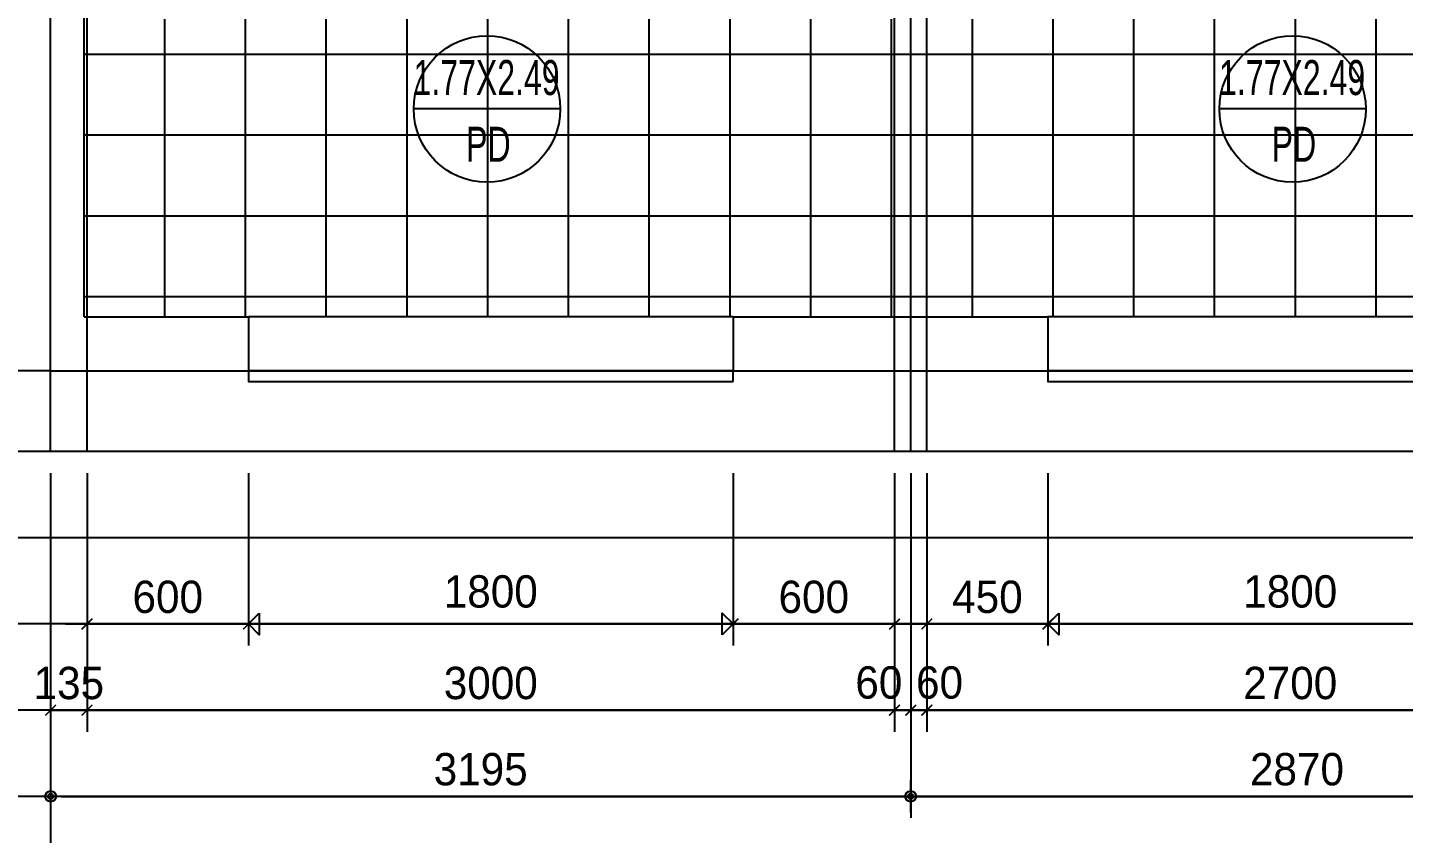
# Model space of a CAD drawing. Header units: millimetres. Extents: x -24416 to 92204, y -190080 to 23760.
# Drawn here: x 8790 to 13902, y -43693 to -40701 of the extents above; entities that cross this region are included whole.
import ezdxf
from ezdxf.enums import TextEntityAlignment as Align
from ezdxf.xclip import XClip

# ---------------------------------------------------------------- set-up
doc = ezdxf.new("R2010")
doc.units = ezdxf.units.MM
doc.header["$LTSCALE"] = 50
doc.header["$XCLIPFRAME"] = 0
doc.linetypes.add('AUDIT_D_220706163347-0', pattern=[0])
doc.linetypes.add('CEN', pattern=[62, 60, -1, 0, -1])
doc.layers.get('defpoints').update_dxf_attribs({"color": 139})
for name, color, linetype in [('A-창호부호', 4, 'Continuous'), ('AA-XXXX-DIMS', 7, 'Continuous'), ('ARDM', 7, 'Continuous'), ('CEN_CON', 1, 'CEN'), ('CEN_WALL', 12, 'CEN'), ('CONC', 2, 'Continuous'), ('DIM', 7, 'AUDIT_D_220706163347-0'), ('ELE3_CON', 7, 'Continuous'), ('X - 단위세대$0$ETC', 6, 'Continuous'), ('바닥타일', 8, 'Continuous')]:
    doc.layers.add(name, color=color, linetype=linetype)
doc.layers.add('MC', color=135, linetype='Continuous', plot=False)
doc.styles.add('HAUD01', font='Dotum.ttf')
doc.styles.add('맑은고딕', font='malgun.ttf', dxfattribs={"width": 0.9})
doc.dimstyles.new('DIM_40', dxfattribs={"dimscale": 40, "dimtxt": 3, "dimasz": 1, "dimexe": 2, "dimexo": 2, "dimgap": 1, "dimtad": 1, "dimdec": 0, "dimzin": 0, "dimdsep": 46, "dimtxsty": '맑은고딕', "dimblk1": 'DIMDOT', "dimblk2": 'DIMDOT', "dimsah": 1, "dimcen": 0.09, "dimdle": 2, "dimclrd": 7, "dimclre": 7, "dimclrt": 3, "dimadec": 0, "dimazin": 0, "dimtfac": 1, "dimtdec": 0, "dimtix": 1, "dimtmove": 2, "dimatfit": 3, "dimldrblk": 'DIMDOT', "dimfxl": 2, "dimtolj": 1, "dimtzin": 0, "dimarcsym": 0})
doc.dimstyles.new('MCDIM_40', dxfattribs={"dimscale": 40, "dimtxt": 3, "dimasz": 1, "dimexe": 2, "dimexo": 2, "dimgap": 1, "dimtad": 1, "dimdec": 0, "dimzin": 0, "dimdsep": 46, "dimtxsty": '맑은고딕', "dimblk1": 'ARCHTICK', "dimblk2": 'ARCHTICK', "dimsah": 1, "dimcen": 0.09, "dimdle": 2, "dimclrd": 7, "dimclre": 7, "dimclrt": 3, "dimadec": 0, "dimazin": 0, "dimtfac": 1, "dimtdec": 0, "dimtix": 1, "dimtmove": 2, "dimatfit": 3, "dimldrblk": 'ARCHTICK', "dimfxl": 1, "dimtolj": 1, "dimtzin": 0, "dimarcsym": 0})
doc.dimstyles.new('외부80-WIN', dxfattribs={"dimscale": 40, "dimtxt": 3, "dimasz": 1, "dimexe": 2, "dimexo": 2.5, "dimgap": 1.5, "dimtad": 1, "dimdec": 0, "dimzin": 0, "dimdsep": 46, "dimtxsty": '맑은고딕', "dimblk": 'DO2-2', "dimblk1": 'DO2-2', "dimblk2": 'DIMDOT', "dimcen": 0.09, "dimdle": 2, "dimclrd": 7, "dimclre": 7, "dimclrt": 3, "dimadec": 0, "dimazin": 0, "dimtfac": 1, "dimtdec": 0, "dimtix": 1, "dimtmove": 2, "dimatfit": 3, "dimldrblk": 'DO2-2', "dimfxl": 1, "dimtolj": 1, "dimtzin": 0, "dimarcsym": 0})

# ---------------------------------------------------------------- blocks, each defined once
blk = doc.blocks.new('A$C4D377245')
at = {"layer": 'A-창호부호'}
blk.add_line((675.4, 345), (14.6, 345), dxfattribs=at)
blk.add_circle((345, 345), 330.4, dxfattribs=at)
blk = doc.blocks.new('DIMDOT')
at = {"layer": 'AA-XXXX-DIMS'}
for p, q in [((0, -1.5), (0, 1.5)), ((-1.5, 0), (1.5, 0))]:
    blk.add_line(p, q, dxfattribs=at)
for radius in [0.5, 0.25]:
    blk.add_circle((0, 0), radius, dxfattribs=at)
blk = doc.blocks.new('*D519')
at = {"layer": 'defpoints', "color": 0, "transparency": 16777216}
for p in [(8876.2, -66035.4), (23506.2, -66035.4), (23506.2, -67635.4)]:
    blk.add_point(p, dxfattribs=at)
at = {"layer": 'DIM', "color": 7, "lineweight": -2, "transparency": 16777216}
for p, q in [((8876.2, -66115.4), (8876.2, -67715.4)), ((23506.2, -66115.4), (23506.2, -67715.4)), ((8916.2, -67635.4), (23466.2, -67635.4))]:
    blk.add_line(p, q, dxfattribs=at)
at = {"layer": 'DIM', "color": 7, "lineweight": -2, "transparency": 16777216, "xscale": 40, "yscale": 40, "zscale": 40, "rotation": 180}
blk.add_blockref('DIMDOT', (8876.2, -67635.4), dxfattribs=at)
at = {"layer": 'DIM', "color": 7, "lineweight": -2, "transparency": 16777216, "xscale": 40, "yscale": 40, "zscale": 40}
blk.add_blockref('DIMDOT', (23506.2, -67635.4), dxfattribs=at)
at = {"layer": 'DIM', "color": 3, "transparency": 16777216, "insert": (16191.2, -67535.3), "char_height": 120, "attachment_point": 5, "style": 'HAUD01'}
blk.add_mtext('\\A1;14630', dxfattribs=at)
blk = doc.blocks.new('*D520')
at = {"layer": 'defpoints', "color": 0, "transparency": 16777216}
for p in [(8876.2, -66035.4), (12071.2, -66035.4), (12071.2, -67315.4)]:
    blk.add_point(p, dxfattribs=at)
at = {"layer": 'DIM', "color": 7, "lineweight": -2, "transparency": 16777216}
for p, q in [((8876.2, -66115.4), (8876.2, -67395.4)), ((12071.2, -66115.4), (12071.2, -67395.4)), ((8916.2, -67315.4), (12031.2, -67315.4))]:
    blk.add_line(p, q, dxfattribs=at)
at = {"layer": 'DIM', "color": 7, "lineweight": -2, "transparency": 16777216, "xscale": 40, "yscale": 40, "zscale": 40, "rotation": 180}
blk.add_blockref('DIMDOT', (8876.2, -67315.4), dxfattribs=at)
at = {"layer": 'DIM', "color": 7, "lineweight": -2, "transparency": 16777216, "xscale": 40, "yscale": 40, "zscale": 40}
blk.add_blockref('DIMDOT', (12071.2, -67315.4), dxfattribs=at)
at = {"layer": 'DIM', "color": 3, "transparency": 16777216, "insert": (10473.7, -67215.3), "char_height": 120, "attachment_point": 5, "style": 'HAUD01'}
blk.add_mtext('\\A1;3195', dxfattribs=at)
blk = doc.blocks.new('*D521')
at = {"layer": 'defpoints', "color": 0, "transparency": 16777216}
for p in [(12071.2, -66035.4), (14941.2, -66035.4), (14941.2, -67315.4)]:
    blk.add_point(p, dxfattribs=at)
at = {"layer": 'DIM', "color": 7, "lineweight": -2, "transparency": 16777216}
for p, q in [((12071.2, -66115.4), (12071.2, -67395.4)), ((14941.2, -66115.4), (14941.2, -67395.4)), ((12111.2, -67315.4), (14901.2, -67315.4))]:
    blk.add_line(p, q, dxfattribs=at)
at = {"layer": 'DIM', "color": 7, "lineweight": -2, "transparency": 16777216, "xscale": 40, "yscale": 40, "zscale": 40, "rotation": 180}
blk.add_blockref('DIMDOT', (12071.2, -67315.4), dxfattribs=at)
at = {"layer": 'DIM', "color": 7, "lineweight": -2, "transparency": 16777216, "xscale": 40, "yscale": 40, "zscale": 40}
blk.add_blockref('DIMDOT', (14941.2, -67315.4), dxfattribs=at)
at = {"layer": 'DIM', "color": 3, "transparency": 16777216, "insert": (13506.2, -67215.3), "char_height": 120, "attachment_point": 5, "style": 'HAUD01'}
blk.add_mtext('\\A1;2870', dxfattribs=at)
blk = doc.blocks.new('_ArchTick')
at = {"color": 0, "linetype": 'ByBlock', "const_width": 0.15}
blk.add_lwpolyline([(-0.5, -0.5), (0.5, 0.5)], dxfattribs=at)
blk = doc.blocks.new('*D524')
at = {"layer": 'defpoints', "color": 0, "transparency": 16777216}
for p in [(8876.2, -66035.4), (9011.2, -66035.4), (9011.2, -66995.4)]:
    blk.add_point(p, dxfattribs=at)
at = {"layer": 'DIM', "color": 7, "lineweight": -2, "transparency": 16777216}
for p, q in [((8876.2, -66115.4), (8876.2, -67075.4)), ((9011.2, -66115.4), (9011.2, -67075.4)), ((8876.2, -66995.4), (8836.2, -66995.4)), ((8876.2, -66995.4), (9011.2, -66995.4)), ((9011.2, -66995.4), (9051.2, -66995.4))]:
    blk.add_line(p, q, dxfattribs=at)
at = {"layer": 'DIM', "color": 7, "lineweight": -2, "transparency": 16777216, "xscale": 40, "yscale": 40, "zscale": 40}
blk.add_blockref('_ArchTick', (8876.2, -66995.4), dxfattribs=at)
at = {"layer": 'DIM', "color": 7, "lineweight": -2, "transparency": 16777216, "xscale": 40, "yscale": 40, "zscale": 40, "rotation": 180}
blk.add_blockref('_ArchTick', (9011.2, -66995.4), dxfattribs=at)
at = {"layer": 'DIM', "color": 3, "transparency": 16777216, "insert": (8943.7, -66895.3), "char_height": 120, "attachment_point": 5, "style": 'HAUD01'}
blk.add_mtext('\\A1;135', dxfattribs=at)
blk = doc.blocks.new('*D525')
at = {"layer": 'defpoints', "color": 0, "transparency": 16777216}
for p in [(9011.2, -66035.4), (12011.2, -66035.4), (12011.2, -66995.4)]:
    blk.add_point(p, dxfattribs=at)
at = {"layer": 'DIM', "color": 7, "lineweight": -2, "transparency": 16777216}
for p, q in [((9011.2, -66115.4), (9011.2, -67075.4)), ((12011.2, -66115.4), (12011.2, -67075.4)), ((8931.2, -66995.4), (12091.2, -66995.4))]:
    blk.add_line(p, q, dxfattribs=at)
at = {"layer": 'DIM', "color": 7, "lineweight": -2, "transparency": 16777216, "xscale": 40, "yscale": 40, "zscale": 40, "rotation": 180}
blk.add_blockref('_ArchTick', (9011.2, -66995.4), dxfattribs=at)
at = {"layer": 'DIM', "color": 7, "lineweight": -2, "transparency": 16777216, "xscale": 40, "yscale": 40, "zscale": 40}
blk.add_blockref('_ArchTick', (12011.2, -66995.4), dxfattribs=at)
at = {"layer": 'DIM', "color": 3, "transparency": 16777216, "insert": (10511.2, -66895.3), "char_height": 120, "attachment_point": 5, "style": 'HAUD01'}
blk.add_mtext('\\A1;3000', dxfattribs=at)
blk = doc.blocks.new('*D526')
at = {"layer": 'defpoints', "color": 0, "transparency": 16777216}
for p in [(12011.2, -66035.4), (12071.2, -66035.4), (12071.2, -66995.4)]:
    blk.add_point(p, dxfattribs=at)
at = {"layer": 'DIM', "color": 7, "lineweight": -2, "transparency": 16777216}
for p, q in [((12011.2, -66115.4), (12011.2, -67075.4)), ((12071.2, -66115.4), (12071.2, -67075.4)), ((12011.2, -66995.4), (11971.2, -66995.4)), ((12011.2, -66995.4), (12071.2, -66995.4)), ((12071.2, -66995.4), (12111.2, -66995.4))]:
    blk.add_line(p, q, dxfattribs=at)
at = {"layer": 'DIM', "color": 7, "lineweight": -2, "transparency": 16777216, "xscale": 40, "yscale": 40, "zscale": 40}
blk.add_blockref('_ArchTick', (12011.2, -66995.4), dxfattribs=at)
at = {"layer": 'DIM', "color": 7, "lineweight": -2, "transparency": 16777216, "xscale": 40, "yscale": 40, "zscale": 40, "rotation": 180}
blk.add_blockref('_ArchTick', (12071.2, -66995.4), dxfattribs=at)
at = {"layer": 'DIM', "color": 3, "transparency": 16777216, "insert": (11952.8, -66893.4), "char_height": 120, "attachment_point": 5, "style": 'HAUD01'}
blk.add_mtext('\\A1;60', dxfattribs=at)
blk = doc.blocks.new('*D527')
at = {"layer": 'defpoints', "color": 0, "transparency": 16777216}
for p in [(12071.2, -66035.4), (12131.2, -66035.4), (12131.2, -66995.4)]:
    blk.add_point(p, dxfattribs=at)
at = {"layer": 'DIM', "color": 7, "lineweight": -2, "transparency": 16777216}
for p, q in [((12071.2, -66115.4), (12071.2, -67075.4)), ((12131.2, -66115.4), (12131.2, -67075.4)), ((12071.2, -66995.4), (12031.2, -66995.4)), ((12071.2, -66995.4), (12131.2, -66995.4)), ((12131.2, -66995.4), (12171.2, -66995.4))]:
    blk.add_line(p, q, dxfattribs=at)
at = {"layer": 'DIM', "color": 7, "lineweight": -2, "transparency": 16777216, "xscale": 40, "yscale": 40, "zscale": 40}
blk.add_blockref('_ArchTick', (12071.2, -66995.4), dxfattribs=at)
at = {"layer": 'DIM', "color": 7, "lineweight": -2, "transparency": 16777216, "xscale": 40, "yscale": 40, "zscale": 40, "rotation": 180}
blk.add_blockref('_ArchTick', (12131.2, -66995.4), dxfattribs=at)
at = {"layer": 'DIM', "color": 3, "transparency": 16777216, "insert": (12178.3, -66893.4), "char_height": 120, "attachment_point": 5, "style": 'HAUD01'}
blk.add_mtext('\\A1;60', dxfattribs=at)
blk = doc.blocks.new('*D528')
at = {"layer": 'defpoints', "color": 0, "transparency": 16777216}
for p in [(12131.2, -66035.4), (14831.2, -66035.4), (14831.2, -66995.4)]:
    blk.add_point(p, dxfattribs=at)
at = {"layer": 'DIM', "color": 7, "lineweight": -2, "transparency": 16777216}
for p, q in [((12131.2, -66115.4), (12131.2, -67075.4)), ((14831.2, -66115.4), (14831.2, -67075.4)), ((12051.2, -66995.4), (14911.2, -66995.4))]:
    blk.add_line(p, q, dxfattribs=at)
at = {"layer": 'DIM', "color": 7, "lineweight": -2, "transparency": 16777216, "xscale": 40, "yscale": 40, "zscale": 40, "rotation": 180}
blk.add_blockref('_ArchTick', (12131.2, -66995.4), dxfattribs=at)
at = {"layer": 'DIM', "color": 7, "lineweight": -2, "transparency": 16777216, "xscale": 40, "yscale": 40, "zscale": 40}
blk.add_blockref('_ArchTick', (14831.2, -66995.4), dxfattribs=at)
at = {"layer": 'DIM', "color": 3, "transparency": 16777216, "insert": (13481.2, -66895.3), "char_height": 120, "attachment_point": 5, "style": 'HAUD01'}
blk.add_mtext('\\A1;2700', dxfattribs=at)
blk = doc.blocks.new('*D536')
at = {"layer": 'defpoints', "color": 0, "transparency": 16777216}
for p in [(9011.2, -66035.4), (9611.2, -66035.4), (9611.2, -66675.4)]:
    blk.add_point(p, dxfattribs=at)
at = {"layer": 'DIM', "color": 7, "lineweight": -2, "transparency": 16777216}
for p, q in [((9011.2, -66115.4), (9011.2, -66755.4)), ((9611.2, -66115.4), (9611.2, -66755.4)), ((8931.2, -66675.4), (9691.2, -66675.4))]:
    blk.add_line(p, q, dxfattribs=at)
at = {"layer": 'DIM', "color": 7, "lineweight": -2, "transparency": 16777216, "xscale": 40, "yscale": 40, "zscale": 40, "rotation": 180}
blk.add_blockref('_ArchTick', (9011.2, -66675.4), dxfattribs=at)
at = {"layer": 'DIM', "color": 7, "lineweight": -2, "transparency": 16777216, "xscale": 40, "yscale": 40, "zscale": 40}
blk.add_blockref('_ArchTick', (9611.2, -66675.4), dxfattribs=at)
at = {"layer": 'DIM', "color": 3, "transparency": 16777216, "insert": (9311.2, -66575.3), "char_height": 120, "attachment_point": 5, "style": 'HAUD01'}
blk.add_mtext('\\A1;600', dxfattribs=at)
blk = doc.blocks.new('DO2-2')
at = {"layer": 'ARDM'}
blk.add_line((0, 0), (-2, 0), dxfattribs=at)
blk.add_lwpolyline([(-1, -1), (-1, 1), (0, 0)], close=True, dxfattribs=at)
blk = doc.blocks.new('*D537')
at = {"layer": 'defpoints', "color": 0, "transparency": 16777216}
for p in [(9611.2, -66035.4), (11411.2, -66035.4), (11411.2, -66675.4)]:
    blk.add_point(p, dxfattribs=at)
at = {"layer": 'DIM', "color": 7, "lineweight": -2, "transparency": 16777216}
for p, q in [((9611.2, -66135.4), (9611.2, -66755.4)), ((11411.2, -66135.4), (11411.2, -66755.4)), ((9651.2, -66675.4), (11371.2, -66675.4))]:
    blk.add_line(p, q, dxfattribs=at)
at = {"layer": 'DIM', "color": 7, "lineweight": -2, "transparency": 16777216, "xscale": 40, "yscale": 40, "zscale": 40, "rotation": 180}
blk.add_blockref('DO2-2', (9611.2, -66675.4), dxfattribs=at)
at = {"layer": 'DIM', "color": 7, "lineweight": -2, "transparency": 16777216, "xscale": 40, "yscale": 40, "zscale": 40}
blk.add_blockref('DO2-2', (11411.2, -66675.4), dxfattribs=at)
at = {"layer": 'DIM', "color": 3, "transparency": 16777216, "insert": (10511.2, -66555.3), "char_height": 120, "attachment_point": 5, "style": 'HAUD01'}
blk.add_mtext('\\A1;1800', dxfattribs=at)
blk = doc.blocks.new('*D538')
at = {"layer": 'defpoints', "color": 0, "transparency": 16777216}
for p in [(11411.2, -66035.4), (12011.2, -66035.4), (12011.2, -66675.4)]:
    blk.add_point(p, dxfattribs=at)
at = {"layer": 'DIM', "color": 7, "lineweight": -2, "transparency": 16777216}
for p, q in [((11411.2, -66115.4), (11411.2, -66755.4)), ((12011.2, -66115.4), (12011.2, -66755.4)), ((11331.2, -66675.4), (12091.2, -66675.4))]:
    blk.add_line(p, q, dxfattribs=at)
at = {"layer": 'DIM', "color": 7, "lineweight": -2, "transparency": 16777216, "xscale": 40, "yscale": 40, "zscale": 40, "rotation": 180}
blk.add_blockref('_ArchTick', (11411.2, -66675.4), dxfattribs=at)
at = {"layer": 'DIM', "color": 7, "lineweight": -2, "transparency": 16777216, "xscale": 40, "yscale": 40, "zscale": 40}
blk.add_blockref('_ArchTick', (12011.2, -66675.4), dxfattribs=at)
at = {"layer": 'DIM', "color": 3, "transparency": 16777216, "insert": (11711.2, -66575.3), "char_height": 120, "attachment_point": 5, "style": 'HAUD01'}
blk.add_mtext('\\A1;600', dxfattribs=at)
blk = doc.blocks.new('*D539')
at = {"layer": 'defpoints', "color": 0, "transparency": 16777216}
for p in [(12131.2, -66035.4), (12581.2, -66035.4), (12581.2, -66675.4)]:
    blk.add_point(p, dxfattribs=at)
at = {"layer": 'DIM', "color": 7, "lineweight": -2, "transparency": 16777216}
for p, q in [((12131.2, -66115.4), (12131.2, -66755.4)), ((12581.2, -66115.4), (12581.2, -66755.4)), ((12051.2, -66675.4), (12661.2, -66675.4))]:
    blk.add_line(p, q, dxfattribs=at)
at = {"layer": 'DIM', "color": 7, "lineweight": -2, "transparency": 16777216, "xscale": 40, "yscale": 40, "zscale": 40, "rotation": 180}
blk.add_blockref('_ArchTick', (12131.2, -66675.4), dxfattribs=at)
at = {"layer": 'DIM', "color": 7, "lineweight": -2, "transparency": 16777216, "xscale": 40, "yscale": 40, "zscale": 40}
blk.add_blockref('_ArchTick', (12581.2, -66675.4), dxfattribs=at)
at = {"layer": 'DIM', "color": 3, "transparency": 16777216, "insert": (12356.2, -66575.3), "char_height": 120, "attachment_point": 5, "style": 'HAUD01'}
blk.add_mtext('\\A1;450', dxfattribs=at)
blk = doc.blocks.new('*D540')
at = {"layer": 'defpoints', "color": 0, "transparency": 16777216}
for p in [(12581.2, -66035.4), (14381.2, -66035.4), (14381.2, -66675.4)]:
    blk.add_point(p, dxfattribs=at)
at = {"layer": 'DIM', "color": 7, "lineweight": -2, "transparency": 16777216}
for p, q in [((12581.2, -66135.4), (12581.2, -66755.4)), ((14381.2, -66135.4), (14381.2, -66755.4)), ((12621.2, -66675.4), (14341.2, -66675.4))]:
    blk.add_line(p, q, dxfattribs=at)
at = {"layer": 'DIM', "color": 7, "lineweight": -2, "transparency": 16777216, "xscale": 40, "yscale": 40, "zscale": 40, "rotation": 180}
blk.add_blockref('DO2-2', (12581.2, -66675.4), dxfattribs=at)
at = {"layer": 'DIM', "color": 7, "lineweight": -2, "transparency": 16777216, "xscale": 40, "yscale": 40, "zscale": 40}
blk.add_blockref('DO2-2', (14381.2, -66675.4), dxfattribs=at)
at = {"layer": 'DIM', "color": 3, "transparency": 16777216, "insert": (13481.2, -66555.3), "char_height": 120, "attachment_point": 5, "style": 'HAUD01'}
blk.add_mtext('\\A1;1800', dxfattribs=at)
blk = doc.blocks.new('U-84A(기본)', base_point=(206477.1, -21253.3))
at = {"layer": '바닥타일'}
h = blk.add_hatch(dxfattribs=at)
h.set_pattern_fill('_USER', color=256, scale=300, double=1, pattern_type=0)
h.set_pattern_definition([(0, (0, 0), (0, 300), []), (90, (0, 0), (-300, 2e-14), [])])
edge = h.paths.add_edge_path()
edge.add_arc((219197.1, -19803.3), 690, 180, 270)
edge.add_line((219197.1, -20493.3), (219197.1, -21053.3))
edge.add_line((219197.1, -21053.3), (206602.1, -21053.3))
edge.add_line((206602.1, -21053.3), (206602.1, -19948.3))
edge.add_line((206602.1, -19948.3), (217552.1, -19948.3))
edge.add_line((217552.1, -19948.3), (217552.1, -19773.3))
edge.add_line((217552.1, -19773.3), (219192.1, -19773.3))
edge.add_line((219192.1, -19773.3), (219192.1, -19803.3))
edge.add_line((219192.1, -19803.3), (218507.1, -19803.3))
at = {"layer": 'CEN_CON'}
for p, q in [((206477.1, -21553.3), (206477.1, -13878.3)), ((206477.1, -21253.3), (221712.1, -21253.3))]:
    blk.add_line(p, q, dxfattribs=at)
at = {"layer": 'CEN_WALL'}
blk.add_line((209672.1, -21553.3), (209672.1, -17128.3), dxfattribs=at)
at = {"layer": 'CONC'}
for p, q in [((206602.1, -21053.3), (206602.1, -19738.3)), ((206602.1, -21053.3), (207212.1, -21053.3)), ((207212.1, -21053.3), (207212.1, -21253.3)), ((209012.1, -21053.3), (210182.1, -21053.3)), ((209012.1, -21053.3), (209012.1, -21253.3)), ((210182.1, -21053.3), (210182.1, -21253.3)), ((206477.1, -21253.3), (207212.1, -21253.3)), ((209012.1, -21253.3), (210182.1, -21253.3))]:
    blk.add_line(p, q, dxfattribs=at)
at = {"layer": 'ELE3_CON'}
for p, q in [((209012.1, -21053.3), (207212.1, -21053.3)), ((211982.1, -21053.3), (210182.1, -21053.3))]:
    blk.add_line(p, q, dxfattribs=at)
at = {"layer": 'MC'}
for p, q in [((206612.1, -21553.3), (206612.1, -16988.3)), ((209612.1, -21553.3), (209612.1, -17128.3)), ((209732.1, -21553.3), (209732.1, -17128.3))]:
    blk.add_line(p, q, dxfattribs=at)
at = {"layer": 'X - 단위세대$0$ETC'}
for points in [[(209012.1, -21293.3), (209012.1, -21253.3), (207212.1, -21253.3), (207212.1, -21293.3), (209012.1, -21293.3)], [(211982.1, -21293.3), (211982.1, -21253.3), (210182.1, -21253.3), (210182.1, -21293.3), (211982.1, -21293.3)]]:
    blk.add_lwpolyline(points, dxfattribs=at)
blk = doc.blocks.new('DIM-1108')
at = {"layer": 'DIM'}
for base, p1, p2, dimstyle, override, picture, middle in [((9011.2, -66995.4), (8876.2, -66035.4), (9011.2, -66035.4), 'MCDIM_40', {"dimtxsty": 'HAUD01'}, '*D524', (8943.7, -66895.3)), ((23506.2, -67635.4), (8876.2, -66035.4), (23506.2, -66035.4), 'DIM_40', {"dimscale": 40, "dimtxsty": 'HAUD01'}, '*D519', (16191.2, -67535.3)), ((12071.2, -67315.4), (8876.2, -66035.4), (12071.2, -66035.4), 'DIM_40', {"dimscale": 40, "dimtxsty": 'HAUD01'}, '*D520', (10473.7, -67215.3)), ((12011.2, -66995.4), (9011.2, -66035.4), (12011.2, -66035.4), 'MCDIM_40', {"dimtxsty": 'HAUD01'}, '*D525', (10511.2, -66895.3)), ((9611.2, -66675.4), (9011.2, -66035.4), (9611.2, -66035.4), 'MCDIM_40', {"dimtxsty": 'HAUD01'}, '*D536', (9311.2, -66575.3)), ((11411.2, -66675.4), (9611.2, -66035.4), (11411.2, -66035.4), '외부80-WIN', {"dimtxsty": 'HAUD01'}, '*D537', (10511.2, -66555.3)), ((12011.2, -66675.4), (11411.2, -66035.4), (12011.2, -66035.4), 'MCDIM_40', {"dimtxsty": 'HAUD01'}, '*D538', (11711.2, -66575.3)), ((14941.2, -67315.4), (12071.2, -66035.4), (14941.2, -66035.4), 'DIM_40', {"dimscale": 40, "dimtxsty": 'HAUD01'}, '*D521', (13506.2, -67215.3)), ((14831.2, -66995.4), (12131.2, -66035.4), (14831.2, -66035.4), 'MCDIM_40', {"dimtxsty": 'HAUD01'}, '*D528', (13481.2, -66895.3)), ((12581.2, -66675.4), (12131.2, -66035.4), (12581.2, -66035.4), 'MCDIM_40', {"dimtxsty": 'HAUD01'}, '*D539', (12356.2, -66575.3)), ((14381.2, -66675.4), (12581.2, -66035.4), (14381.2, -66035.4), '외부80-WIN', {"dimtxsty": 'HAUD01'}, '*D540', (13481.2, -66555.3))]:
    dim = blk.add_linear_dim(base=base, p1=p1, p2=p2, angle=180, dimstyle=dimstyle, override=override, dxfattribs=at)
    dim.commit()
    dim.dimension.update_dxf_attribs({"geometry": picture, "text_midpoint": middle})
for base, p1, p2, picture, middle in [((12071.2, -66995.4), (12011.2, -66035.4), (12071.2, -66035.4), '*D526', (11952.8, -66893.4)), ((12131.2, -66995.4), (12071.2, -66035.4), (12131.2, -66035.4), '*D527', (12178.3, -66893.4))]:
    dim = blk.add_linear_dim(base=base, p1=p1, p2=p2, angle=180, dimstyle='MCDIM_40', override={"dimtxsty": 'HAUD01'}, dxfattribs=at)
    dim.commit()
    dim.dimension.update_dxf_attribs({"geometry": picture, "text_midpoint": middle, "dimtype": 128})

msp = doc.modelspace()

# ---------------------------------------------------------------- linework, layer by layer
at = {"layer": 'defpoints'}
for points in [[(25391.2, -43555.4), (6402.1, -43555.4), (6402.1, -27270.4), (25391.2, -27270.4)], [(25071.2, -43235.4), (6722.1, -43235.4), (6722.1, -27590.4), (25071.2, -27590.4)], [(24751.2, -42915.4), (7042.1, -42915.4), (7042.1, -27910.4), (24751.2, -27910.4)], [(24431.2, -42595.4), (7362.1, -42595.4), (7362.1, -28230.4), (24431.2, -28230.4)], [(24111.2, -42275.4), (7682.1, -42275.4), (7682.1, -28550.4), (24111.2, -28550.4)]]:
    msp.add_lwpolyline(points, close=True, dxfattribs=at)

# ---------------------------------------------------------------- block references
for name, p in [('DIM-1108', (0, 23760)), ('U-84A(기본)', (8876.2, -41975.4))]:
    msp.add_blockref(name, p)
ref = msp.add_blockref('U-84A(기본)', (8876.2, -41975.4), dxfattribs=dict(xscale=-1))
XClip(ref).set_block_clipping_path([(191242.1148644798, -21553.2908892445), (207671.2559460822, -7828.2908892445)])
at = {"layer": 'A-창호부호', "xscale": 0.8231884058332071, "yscale": 0.8231884058332071, "zscale": 0.8231884058332071}
for p in [(10213.2, -41287.3), (13205.8, -41287.3)]:
    msp.add_blockref('A$C4D377245', p, dxfattribs=at)

# ---------------------------------------------------------------- texts
at = {"layer": 'A-창호부호', "color": 6, "style": 'HAUD01', "width": 0.7}
for s, p in [('1.77X2.49', (10495.6, -40886.5)), ('1.77X2.49', (13488.2, -40886.5)), ('PD', (10502.4, -41134.2)), ('PD', (13495, -41134.2))]:
    msp.add_text(s, height=130, dxfattribs=at).set_placement(p, align=Align.MIDDLE)

doc.saveas('drawing.dxf')
